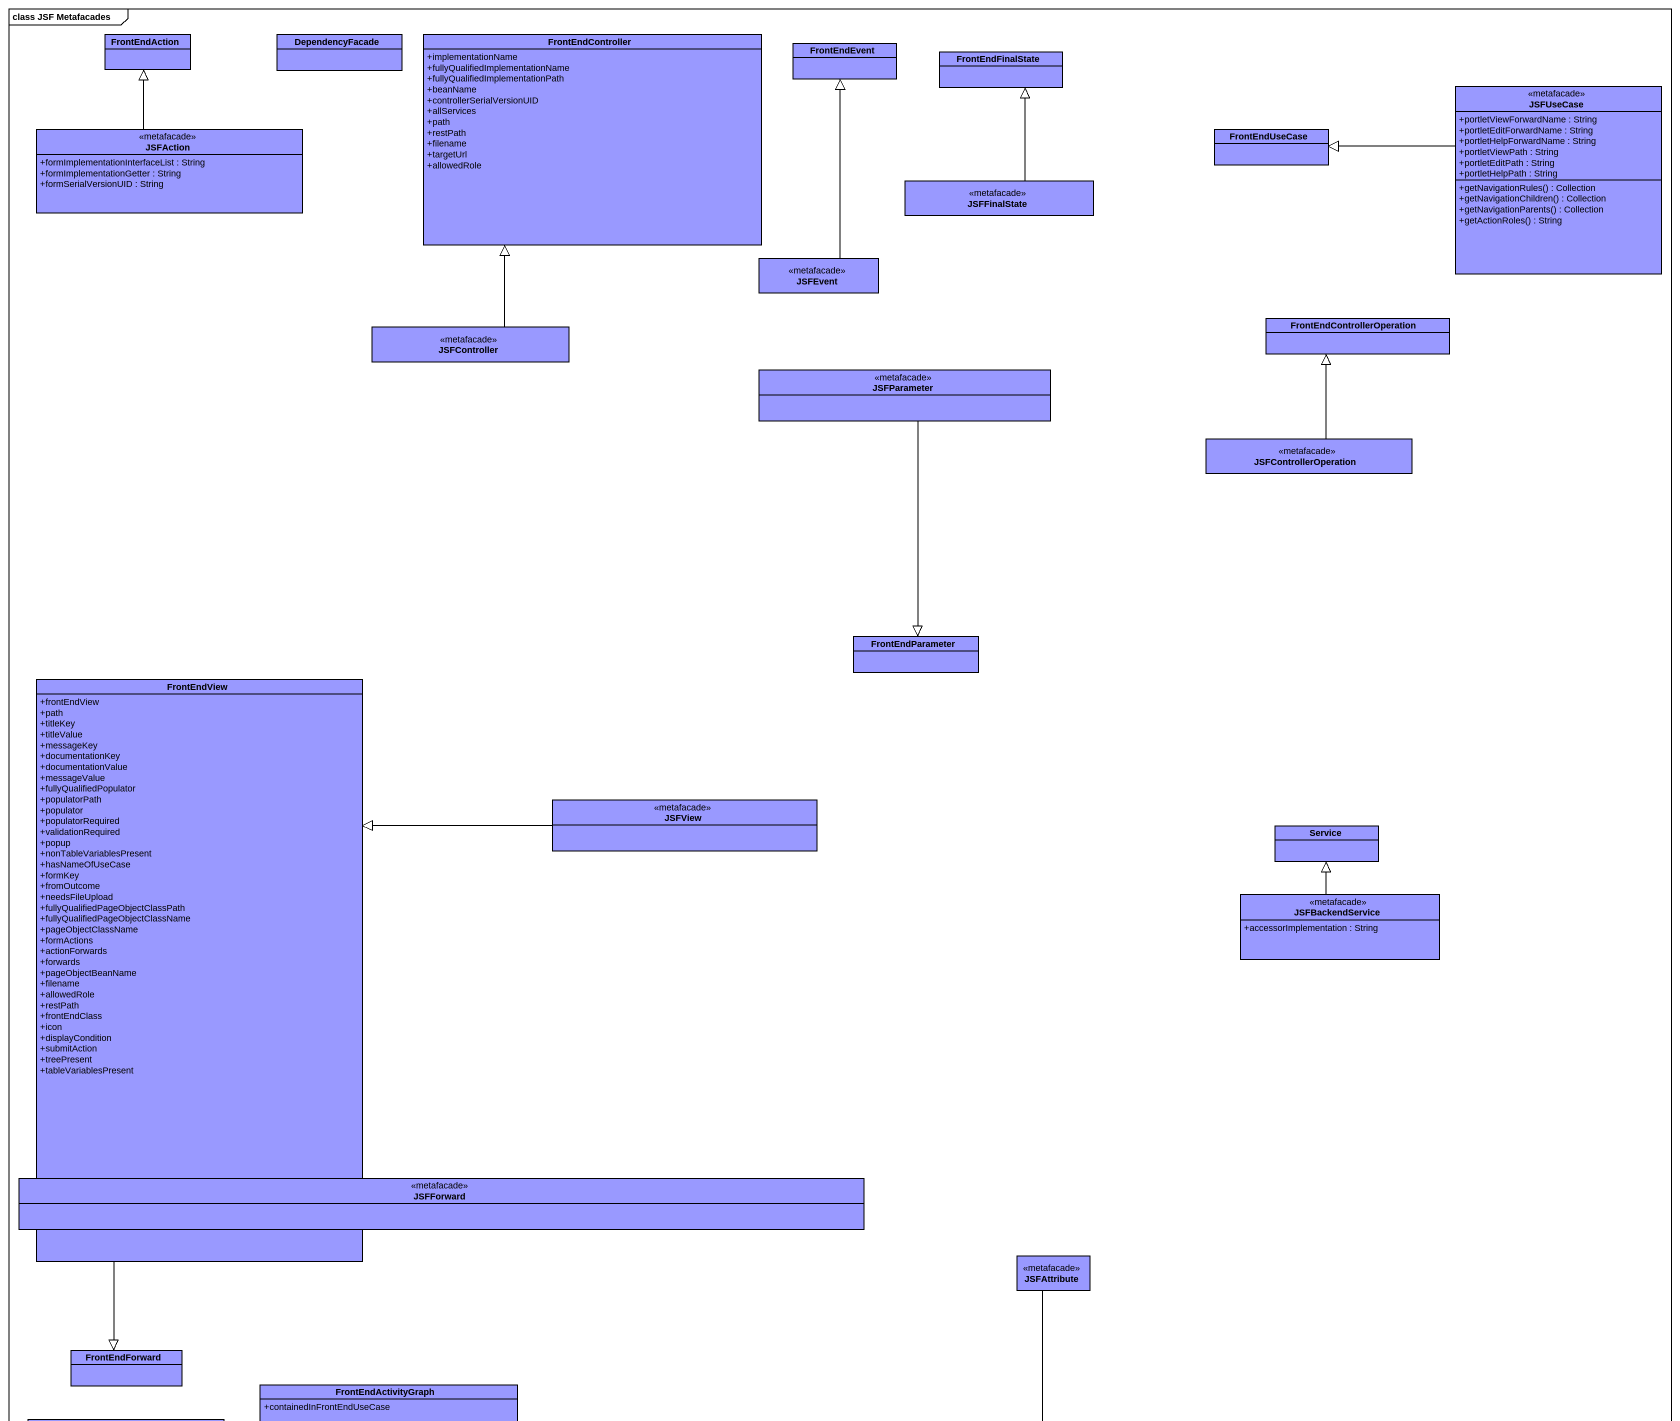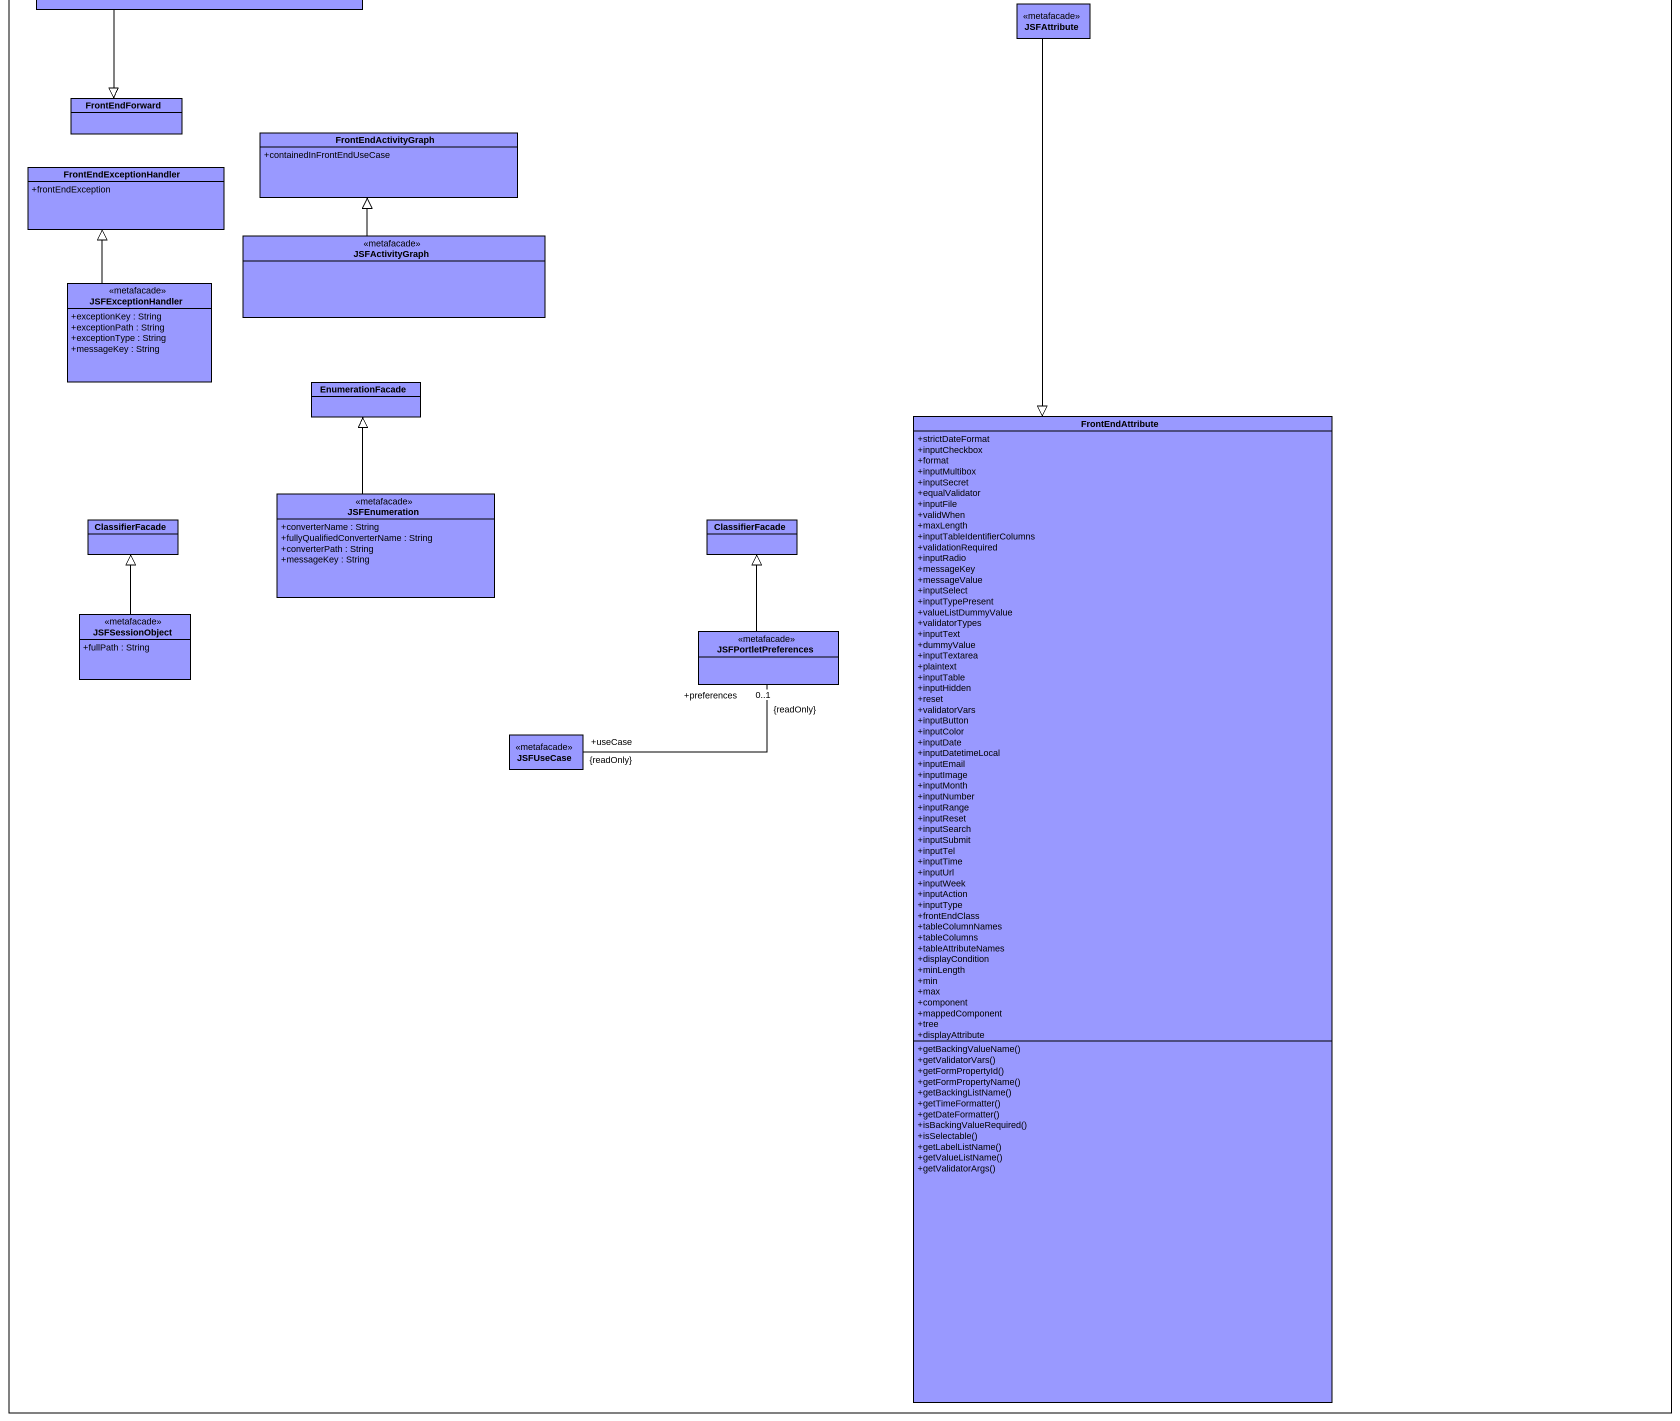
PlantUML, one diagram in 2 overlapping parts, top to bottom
@startuml
mainframe class JSF Metafacades
hide circle
hide empty members
skinparam classAttributeIconSize 0
class FrontEndAction #9999FF
class DependencyFacade #9999FF
class FrontEndController #9999FF {
  +implementationName
  +fullyQualifiedImplementationName
  +fullyQualifiedImplementationPath
  +beanName
  +controllerSerialVersionUID
  +allServices
  +path
  +restPath
  +filename
  +targetUrl
  +allowedRole
}
class FrontEndEvent #9999FF
class FrontEndFinalState #9999FF
class JSFUseCase <<metafacade>> #9999FF {
  +portletViewForwardName : String
  +portletEditForwardName : String
  +portletHelpForwardName : String
  +portletViewPath : String
  +portletEditPath : String
  +portletHelpPath : String
  +getNavigationRules() : Collection
  +getNavigationChildren() : Collection
  +getNavigationParents() : Collection
  +getActionRoles() : String
}
class JSFAction <<metafacade>> #9999FF {
  +formImplementationInterfaceList : String
  +formImplementationGetter : String
  +formSerialVersionUID : String
}
class FrontEndUseCase #9999FF
class JSFFinalState <<metafacade>> #9999FF
class JSFEvent <<metafacade>> #9999FF
class JSFController <<metafacade>> #9999FF
class FrontEndControllerOperation #9999FF
class JSFParameter <<metafacade>> #9999FF
class JSFControllerOperation <<metafacade>> #9999FF
class FrontEndParameter #9999FF
class FrontEndView #9999FF {
  +frontEndView
  +path
  +titleKey
  +titleValue
  +messageKey
  +documentationKey
  +documentationValue
  +messageValue
  +fullyQualifiedPopulator
  +populatorPath
  +populator
  +populatorRequired
  +validationRequired
  +popup
  +nonTableVariablesPresent
  +hasNameOfUseCase
  +formKey
  +fromOutcome
  +needsFileUpload
  +fullyQualifiedPageObjectClassPath
  +fullyQualifiedPageObjectClassName
  +pageObjectClassName
  +formActions
  +actionForwards
  +forwards
  +pageObjectBeanName
  +filename
  +allowedRole
  +restPath
  +frontEndClass
  +icon
  +displayCondition
  +submitAction
  +treePresent
  +tableVariablesPresent
}
class JSFView <<metafacade>> #9999FF
class Service #9999FF
class JSFBackendService <<metafacade>> #9999FF {
  +accessorImplementation : String
}
class JSFForward <<metafacade>> #9999FF
class JSFAttribute <<metafacade>> #9999FF
class FrontEndForward #9999FF
class FrontEndExceptionHandler #9999FF {
  +frontEndException
}
class FrontEndActivityGraph #9999FF {
  +containedInFrontEndUseCase
}
class JSFActivityGraph <<metafacade>> #9999FF
class JSFExceptionHandler <<metafacade>> #9999FF {
  +exceptionKey : String
  +exceptionPath : String
  +exceptionType : String
  +messageKey : String
}
class EnumerationFacade #9999FF
class FrontEndAttribute #9999FF {
  +strictDateFormat
  +inputCheckbox
  +format
  +inputMultibox
  +inputSecret
  +equalValidator
  +inputFile
  +validWhen
  +maxLength
  +inputTableIdentifierColumns
  +validationRequired
  +inputRadio
  +messageKey
  +messageValue
  +inputSelect
  +inputTypePresent
  +valueListDummyValue
  +validatorTypes
  +inputText
  +dummyValue
  +inputTextarea
  +plaintext
  +inputTable
  +inputHidden
  +reset
  +validatorVars
  +inputButton
  +inputColor
  +inputDate
  +inputDatetimeLocal
  +inputEmail
  +inputImage
  +inputMonth
  +inputNumber
  +inputRange
  +inputReset
  +inputSearch
  +inputSubmit
  +inputTel
  +inputTime
  +inputUrl
  +inputWeek
  +inputAction
  +inputType
  +frontEndClass
  +tableColumnNames
  +tableColumns
  +tableAttributeNames
  +displayCondition
  +minLength
  +min
  +max
  +component
  +mappedComponent
  +tree
  +displayAttribute
  +getBackingValueName()
  +getValidatorVars()
  +getFormPropertyId()
  +getFormPropertyName()
  +getBackingListName()
  +getTimeFormatter()
  +getDateFormatter()
  +isBackingValueRequired()
  +isSelectable()
  +getLabelListName()
  +getValueListName()
  +getValidatorArgs()
}
class JSFEnumeration <<metafacade>> #9999FF {
  +converterName : String
  +fullyQualifiedConverterName : String
  +converterPath : String
  +messageKey : String
}
class ClassifierFacade #9999FF
class "ClassifierFacade" as ClassifierFacade_2 #9999FF
class JSFSessionObject <<metafacade>> #9999FF {
  +fullPath : String
}
class JSFPortletPreferences <<metafacade>> #9999FF
class "JSFUseCase" as JSFUseCase_2 <<metafacade>> #9999FF
JSFUseCase -left-|> FrontEndUseCase
JSFAction -up-|> FrontEndAction
JSFFinalState -up-|> FrontEndFinalState
JSFEvent -up-|> FrontEndEvent
JSFController -up-|> FrontEndController
JSFParameter --|> FrontEndParameter
JSFControllerOperation -up-|> FrontEndControllerOperation
JSFView -left-|> FrontEndView
JSFBackendService -up-|> Service
JSFForward -left-|> FrontEndForward
JSFAttribute --|> FrontEndAttribute
JSFActivityGraph -up-|> FrontEndActivityGraph
JSFExceptionHandler -up-|> FrontEndExceptionHandler
JSFEnumeration -up-|> EnumerationFacade
JSFSessionObject -up-|> ClassifierFacade
JSFPortletPreferences -up-|> ClassifierFacade_2
JSFUseCase_2 "+useCase\n{readOnly}" -right- "+preferences\n0..1\n{readOnly}" JSFPortletPreferences
@enduml
